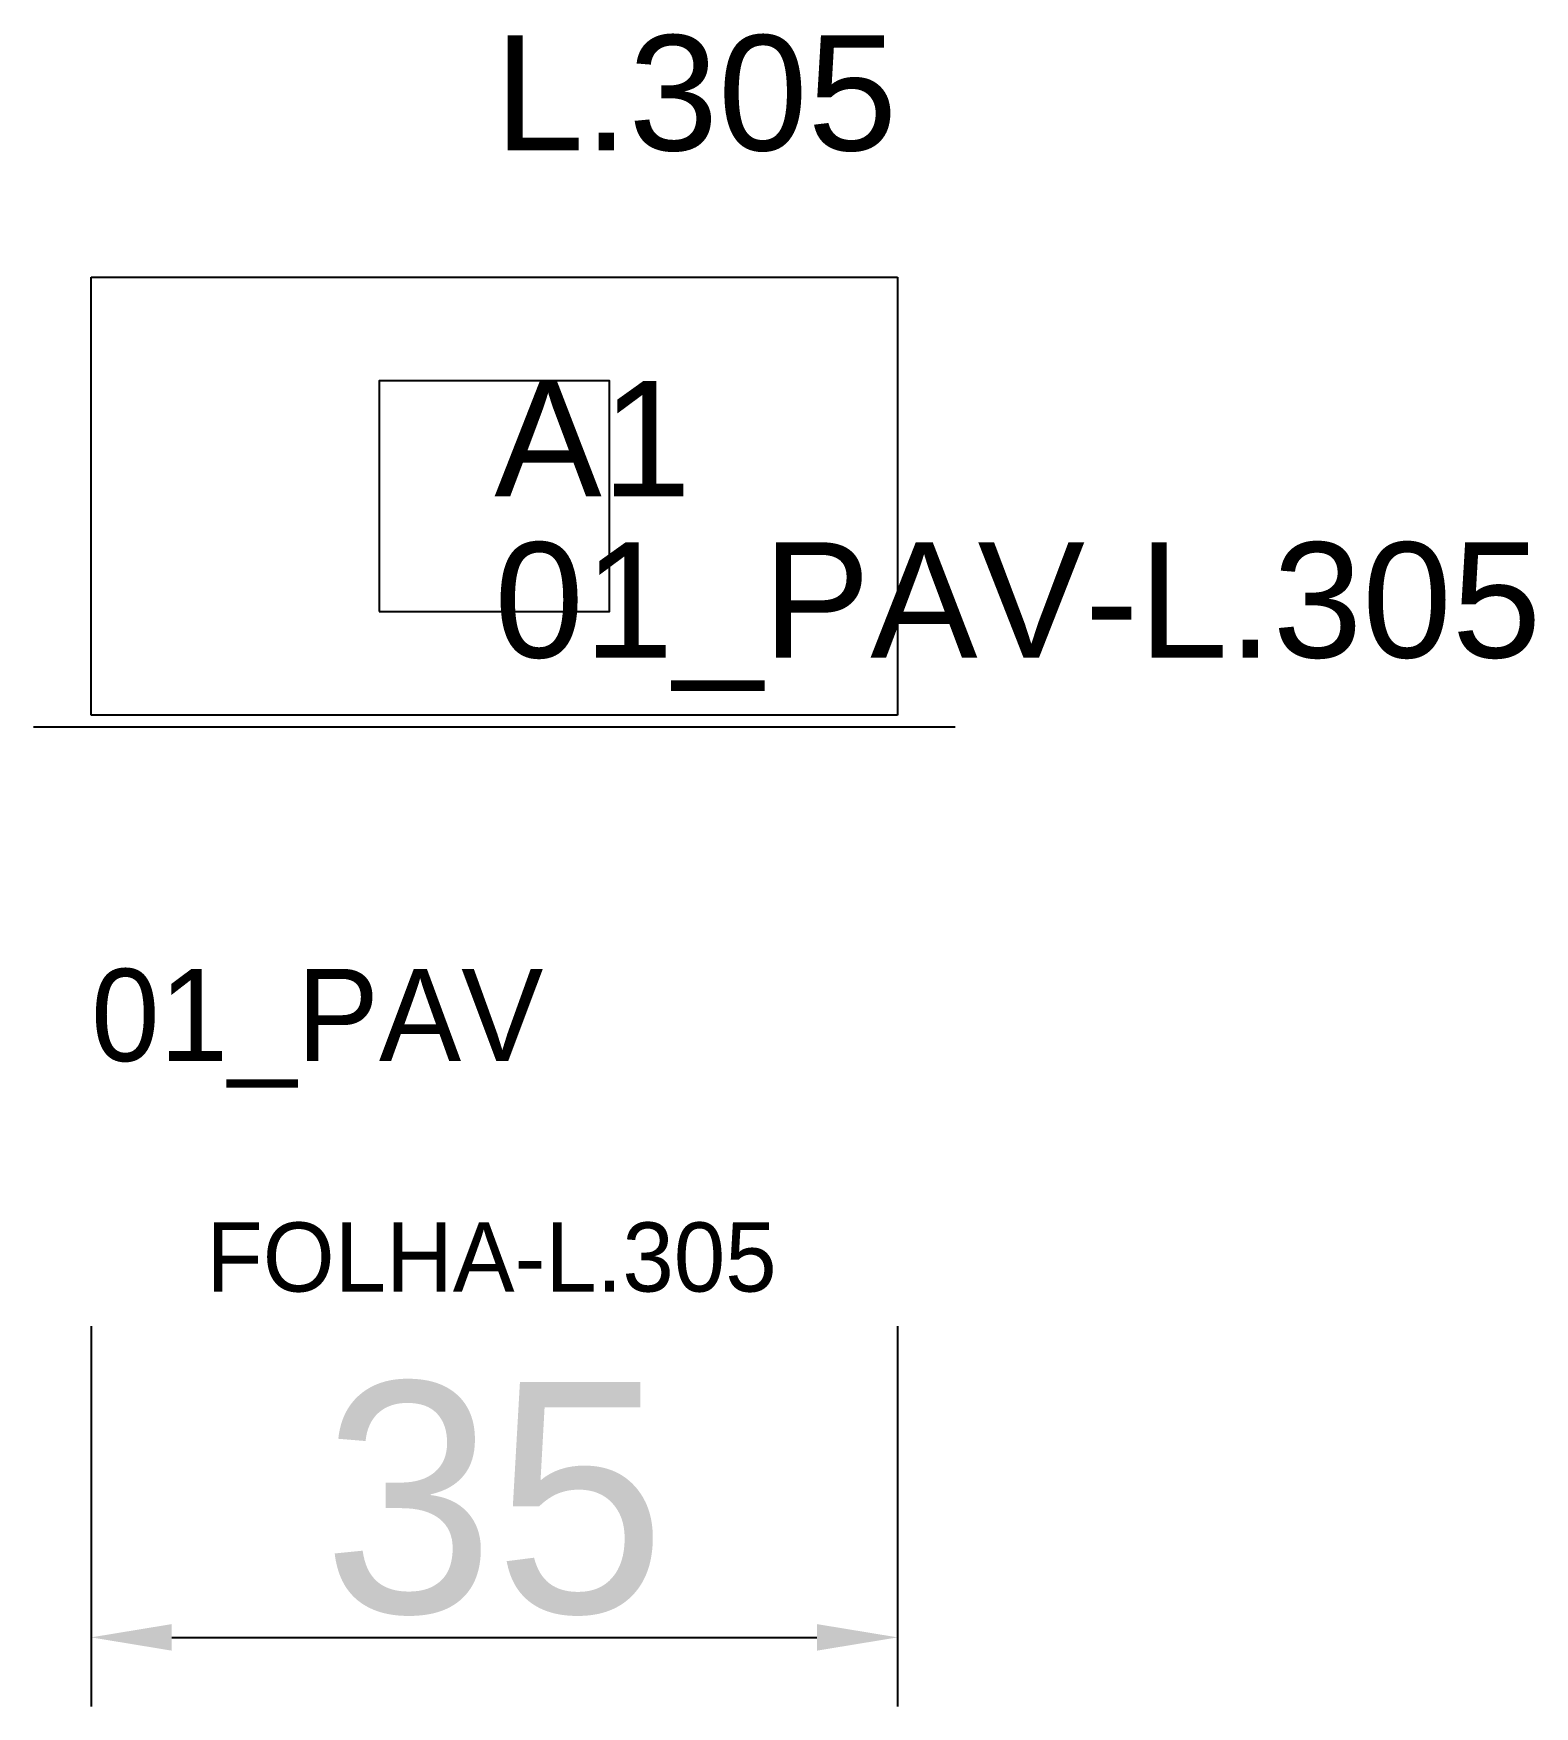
# Model space of a CAD drawing. Header units: metres. Extents: x 219.7 to 284.8, y 139.5 to 212.1.
import ezdxf

# ---------------------------------------------------------------- set-up
doc = ezdxf.new("R2010")
doc.units = ezdxf.units.M
for name, color, linetype in [('3', 3, 'CONTINUOUS'), ('AUX00', 7, 'CONTINUOUS'), ('COTA', 241, 'CONTINUOUS'), ('FOLHA', 255, 'CONTINUOUS'), ('Hachura', 251, 'CONTINUOUS'), ('NOMENCLATURA', 7, 'CONTINUOUS'), ('Nível', 160, 'CONTINUOUS'), ('Painéis', 200, 'CONTINUOUS'), ('Pilares', 5, 'CONTINUOUS'), ('SARR_2.2x7', 40, 'CONTINUOUS')]:
    doc.layers.add(name, color=color, linetype=linetype)
doc.styles.add('ARIAL', font='Arial.ttf')
doc.styles.add('STR_STANDARD', font='arial.ttf')
doc.dimstyles.new('EZ DXF', dxfattribs={"dimtxt": 10, "dimasz": 3.5, "dimexe": 3, "dimexo": 1.5, "dimgap": 1, "dimtad": 1, "dimdec": 1, "dimdsep": 46, "dimcen": 2.5, "dimazin": 3, "dimtfac": 1, "dimtmove": 0, "dimatfit": 3})

msp = doc.modelspace()

# ---------------------------------------------------------------- hatches: boundary and pattern name
at = {"layer": 'Hachura'}
h = msp.add_hatch(dxfattribs=at)
h.set_pattern_fill('ANSI31', scale=50)
h.paths.add_polyline_path([(222.2, 182.5), (222.2, 192), (222.2, 201.5), (239.7, 201.5), (257.2, 201.5), (257.2, 192), (257.2, 182.5), (239.7, 182.5)])
h = msp.add_hatch(dxfattribs=at)
h.set_pattern_fill('ANSI31', scale=50)
h.paths.add_polyline_path([(222.2, 182.5), (222.2, 192), (222.2, 201.5), (239.7, 201.5), (257.2, 201.5), (257.2, 192), (257.2, 182.5), (239.7, 182.5)])

# ---------------------------------------------------------------- linework, layer by layer
at = {"layer": 'Painéis', "color": 200}
for p, q in [((222.2, 192), (222.2, 201.5)), ((222.2, 201.5), (239.7, 201.5)), ((222.2, 192), (222.2, 201.5)), ((222.2, 201.5), (239.7, 201.5)), ((239.7, 201.5), (257.2, 201.5)), ((239.7, 201.5), (257.2, 201.5)), ((257.2, 201.5), (257.2, 192)), ((257.2, 201.5), (257.2, 192)), ((222.2, 182.5), (222.2, 192)), ((222.2, 182.5), (222.2, 192)), ((257.2, 192), (257.2, 182.5)), ((257.2, 192), (257.2, 182.5)), ((239.7, 182.5), (222.2, 182.5)), ((239.7, 182.5), (222.2, 182.5)), ((257.2, 182.5), (239.7, 182.5)), ((257.2, 182.5), (239.7, 182.5))]:
    msp.add_line(p, q, dxfattribs=at)
at = {"layer": 'Pilares'}
msp.add_lwpolyline([(234.7, 187), (244.7, 187), (244.7, 197), (234.7, 197)], close=True, dxfattribs=at)
msp.add_lwpolyline([(234.7, 187), (244.7, 187), (244.7, 197), (234.7, 197)], close=True, dxfattribs=at)
at = {"layer": 'SARR_2.2x7'}
msp.add_line((219.7, 182), (259.7, 182), dxfattribs=at)
msp.add_line((219.7, 182), (259.7, 182), dxfattribs=at)

# ---------------------------------------------------------------- texts
at = {"layer": '3', "style": 'STR_STANDARD'}
msp.add_text('A1', height=5, dxfattribs=at).set_placement((239.7, 192))
msp.add_text('A1', height=5, dxfattribs=at).set_placement((239.7, 192))
at = {"layer": 'AUX00', "style": 'STR_STANDARD'}
msp.add_text('01_PAV-L.305', height=5, dxfattribs=at).set_placement((239.7, 185))
msp.add_text('01_PAV-L.305', height=5, dxfattribs=at).set_placement((239.7, 185))
at = {"layer": 'FOLHA'}
msp.add_text('FOLHA-L.305', height=3, dxfattribs=at).set_placement((227.2, 157.5))
msp.add_text('FOLHA-L.305', height=3, dxfattribs=at).set_placement((227.2, 157.5))
at = {"layer": 'NOMENCLATURA', "insert": (239.7, 212), "char_height": 5, "attachment_point": 1, "style": 'ARIAL'}
msp.add_mtext('L.305', dxfattribs=at)
msp.add_mtext('L.305', dxfattribs=at)
at = {"layer": 'Nível'}
msp.add_text('01_PAV', height=4, dxfattribs=at).set_placement((222.2, 167.5))
msp.add_text('01_PAV', height=4, dxfattribs=at).set_placement((222.2, 167.5))

# ---------------------------------------------------------------- dimensions: what is measured, and where the dimension line sits
at = {"layer": 'COTA'}
msp.add_linear_dim(base=(222.2, 142.5), p1=(222.2, 157.5), p2=(257.2, 157.5), dimstyle='EZ DXF', dxfattribs=at).render()
msp.add_linear_dim(base=(222.2, 142.5), p1=(222.2, 157.5), p2=(257.2, 157.5), dimstyle='EZ DXF', dxfattribs=at).render()

doc.saveas('drawing.dxf')
